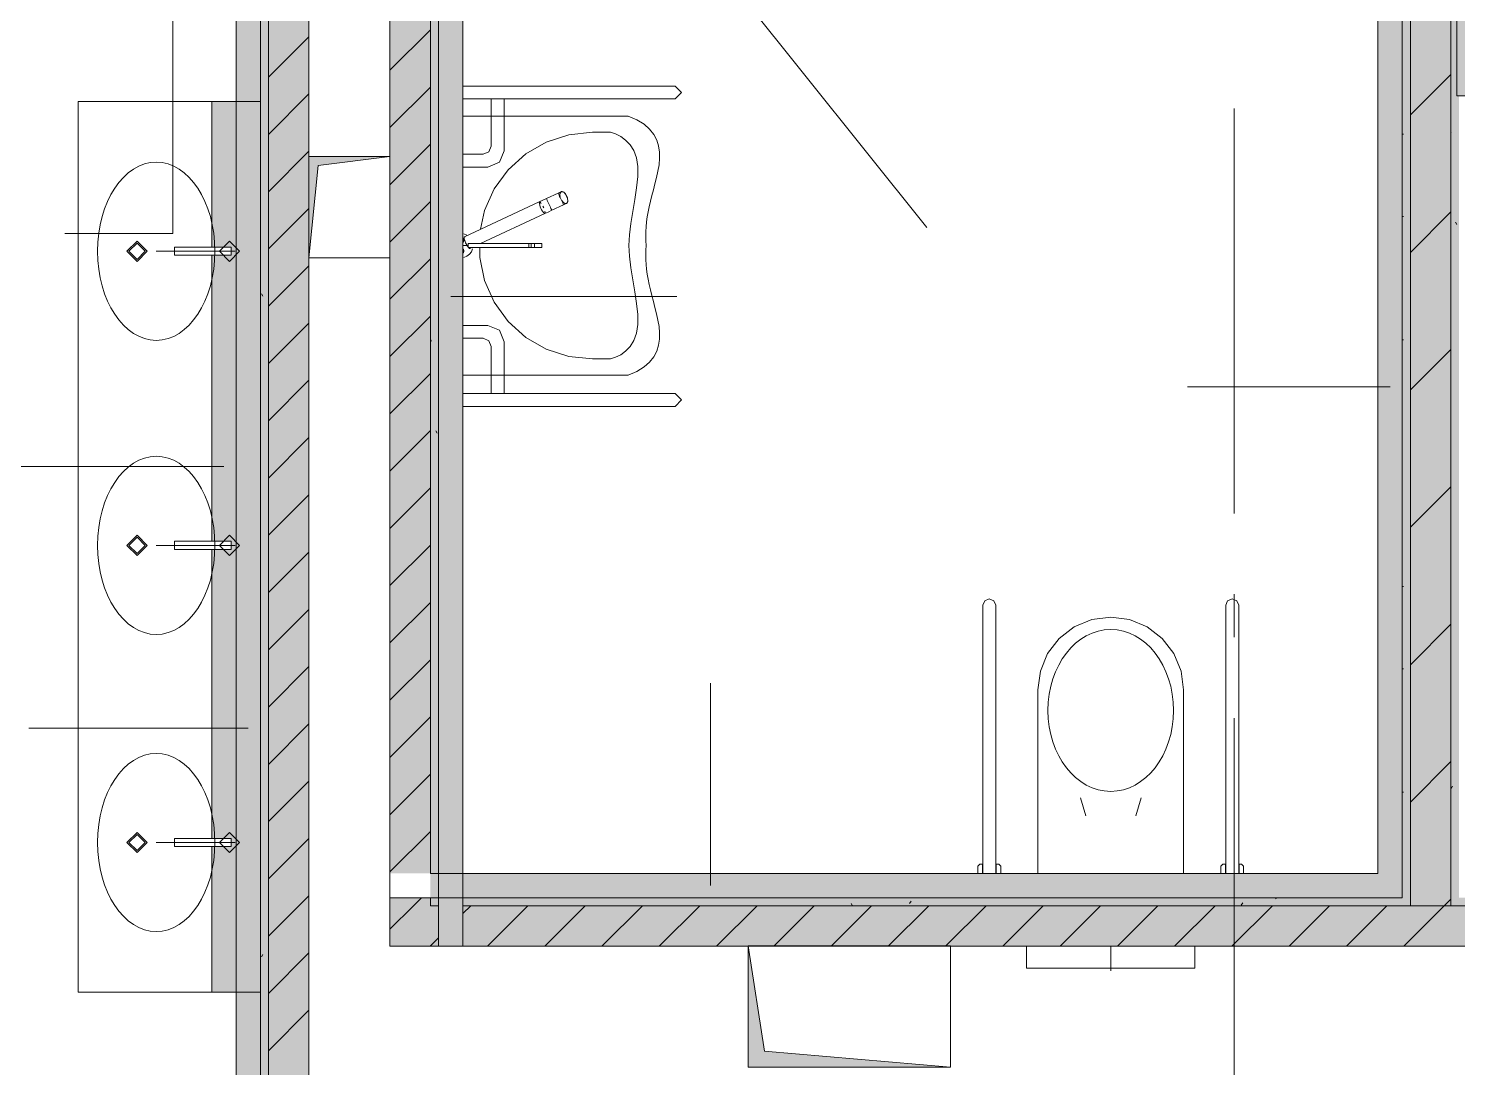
# Model space of a CAD drawing. Header units: millimetres. Extents: x -537608 to 253996, y -217170 to 186033.
# Drawn here: x -358903 to -355375, y -206899 to -204334 of the extents above; entities that cross this region are included whole.
import ezdxf

# ---------------------------------------------------------------- set-up
doc = ezdxf.new("R2010")
doc.units = ezdxf.units.MM
doc.layers.add('PDF _Геометрия', color=7, linetype='Continuous')
doc.layers.add('PDF _Сплошная заливка', color=7, linetype='Continuous', true_color=0xffffff)

msp = doc.modelspace()

# ---------------------------------------------------------------- hatches: boundary and pattern name
at = {"layer": 'PDF _Сплошная заливка', "transparency": 33554559}
for points in [[(-358310.864, -207127.0692), (-358210.8636, -207127.0692), (-358210.8636, -204249.6538), (-358310.864, -204249.6538), (-358310.864, -207027.0688)], [(-357910.8622, -206420.082), (-357890.857, -206420.082), (-357890.857, -204249.6538), (-357910.8622, -204249.6538), (-357910.8622, -205334.3985)], [(-355510.8603, -206480.0805), (-355490.855, -206480.0805), (-355490.855, -204249.6538), (-355510.8603, -204249.6538), (-355510.8603, -205334.3985)], [(-355370.8579, -206480.0805), (-355370.8579, -204499.6549), (-355376.1973, -204499.6549), (-355376.1973, -204249.6538), (-355390.8545, -204249.6538), (-355390.8545, -206480.0805)]]:
    msp.add_hatch(color=256, dxfattribs=at).paths.add_polyline_path(points)
at = {"layer": 'PDF _Сплошная заливка', "true_color": 0xb32d2d, "transparency": 33554559}
h = msp.add_hatch(color=15, dxfattribs=at)
h.paths.add_polyline_path([(-358390.8592, -207007.0678), (-358330.8606, -207007.0678), (-358330.8606, -206713.689), (-358390.8592, -206713.689), (-358390.8592, -206947.065)], flags=0)
h.paths.add_polyline_path([(-358377.1234, -204513.6879), (-358330.8606, -204513.6879), (-358330.8606, -204309.6524), (-358390.8592, -204309.6524), (-358390.8592, -204513.6879)], flags=0)
at = {"layer": 'PDF _Сплошная заливка', "true_color": 0x72dde8, "transparency": 33554559}
msp.add_hatch(color=141, dxfattribs=at).paths.add_polyline_path([(-358403.0622, -206713.689), (-358390.8592, -206713.689), (-358390.8592, -204513.6879), (-358450.8578, -204513.6879), (-358450.8578, -204873.6878), (-358403.0622, -204873.6878), (-358403.0622, -204893.6887), (-358450.8578, -204893.6887), (-358450.8578, -205600.0516), (-358403.0622, -205600.0516), (-358403.0622, -205620.0526), (-358450.8578, -205620.0526), (-358450.8578, -206333.6882), (-358403.0622, -206333.6882), (-358403.0622, -206353.6892), (-358450.8578, -206353.6892), (-358450.8578, -206713.689)])
at = {"layer": 'PDF _Сплошная заливка', "true_color": 0xc25757, "transparency": 33554559}
msp.add_hatch(color=13, dxfattribs=at).paths.add_polyline_path([(-358390.8592, -206713.689), (-358330.8606, -206713.689), (-358330.8606, -204513.6879), (-358390.8592, -204513.6879), (-358390.8592, -205334.3985)])
at = {"layer": 'PDF _Сплошная заливка', "true_color": 0xbce362, "transparency": 33554559}
h = msp.add_hatch(color=63, dxfattribs=at)
h.paths.add_polyline_path([(-357890.857, -206420.082), (-357910.8622, -206420.082), (-357910.8622, -206480.0805), (-357830.8585, -206480.0805)], flags=0)
h.paths.add_polyline_path([(-355570.8588, -206480.0805), (-355570.8588, -206420.082), (-357890.857, -206420.082), (-357830.359, -206480.0805), (-355847.3154, -206480.0805)], flags=0)
at = {"layer": 'PDF _Сплошная заливка', "transparency": 33554559}
h = msp.add_hatch(color=256, dxfattribs=at)
h.paths.add_polyline_path([(-353246.2016, -206500.0815), (-353246.2016, -206480.0805), (-355390.8545, -206480.0805), (-355390.8545, -206500.0815), (-353317.5075, -206500.0815)], flags=0)
h.paths.add_polyline_path([(-355490.855, -206500.0815), (-355490.855, -206480.0805), (-357830.359, -206480.0805), (-357830.359, -206500.0815), (-355847.3154, -206500.0815)], flags=0)
h.paths.add_polyline_path([(-357890.857, -206500.0815), (-357890.857, -206480.0805), (-357910.8622, -206480.0805), (-357910.8622, -206500.0815)], flags=0)
h = msp.add_hatch(color=256, dxfattribs=at)
h.paths.add_polyline_path([(-353317.5075, -206600.0819), (-353226.1964, -206600.0819), (-353226.1964, -206500.0815), (-357830.359, -206500.0815), (-357830.359, -206600.0819), (-354786.2015, -206600.0819)], flags=0)
h.paths.add_polyline_path([(-358010.8627, -206600.0819), (-357890.857, -206600.0819), (-357890.857, -206500.0815), (-358010.8627, -206500.0815)], flags=0)
at = {"layer": 'PDF _Сплошная заливка', "true_color": 0xe2e2e2, "transparency": 33554559}
msp.add_hatch(color=254, dxfattribs=at).paths.add_polyline_path([(-356626.2027, -206898.9636), (-357086.2031, -206858.9661), (-357126.1964, -206598.9666), (-357126.1964, -206898.9636), (-356690.5847, -206898.9636)])

# ---------------------------------------------------------------- linework, layer by layer
at = {"layer": 'PDF _Геометрия', "color": 253, "lineweight": 9, "true_color": 0xaaaaaa}
for p, q in [((-356685.3573, -204825.1257), (-357763.0835, -203477.3287)), ((-357306.6484, -204475.994), (-357830.8585, -204475.994)), ((-357290.8371, -204491.8009), (-357306.6484, -204475.994)), ((-358330.8606, -204513.6879), (-358780.8626, -204513.6879)), ((-358780.8626, -204513.6879), (-358780.8626, -206713.689)), ((-358330.8606, -206713.689), (-358330.8606, -204513.6879)), ((-357830.8585, -204507.6079), (-357306.6484, -204507.6079)), ((-357760.7066, -204624.0742), (-357760.7066, -204507.6079)), ((-357728.8342, -204635.6355), (-357728.8342, -204507.6079)), ((-357306.6484, -204507.6079), (-357290.8371, -204491.8009)), ((-357422.8821, -204549.7499), (-357830.8585, -204549.7499)), ((-357401.0598, -204559.2314), (-357422.8821, -204549.7499)), ((-355926.1997, -205530.9116), (-355926.1997, -204530.9115)), ((-357510.8605, -204589.7518), (-357569.0764, -204595.8705)), ((-357465.8637, -204589.7518), (-357510.8605, -204589.7518)), ((-357453.678, -204593.9845), (-357465.8637, -204589.7518)), ((-357383.4314, -204570.0479), (-357401.0598, -204559.2314)), ((-357369.6266, -204582.0528), (-357383.4314, -204570.0479)), ((-357359.2839, -204595.0739), (-357369.6266, -204582.0528)), ((-357766.5626, -204638.2148), (-357760.7066, -204624.0742)), ((-357624.7432, -204613.9596), (-357675.441, -204643.2268)), ((-357569.0764, -204595.8705), (-357624.7432, -204613.9596)), ((-357441.1048, -204600.3529), (-357453.678, -204593.9845)), ((-357428.8846, -204609.1542), (-357441.1048, -204600.3529)), ((-357417.7925, -204620.6811), (-357428.8846, -204609.1542)), ((-357408.5779, -204635.2394), (-357417.7925, -204620.6811)), ((-357352.0327, -204608.9604), (-357359.2839, -204595.0739)), ((-357347.4856, -204623.5532), (-357352.0327, -204608.9604)), ((-357345.281, -204638.6841), (-357347.4856, -204623.5532)), ((-358010.8627, -204649.6556), (-358210.8636, -204649.6556)), ((-358210.8636, -204649.6556), (-358210.8636, -204899.6524)), ((-358010.8627, -204649.6556), (-358188.3609, -204672.1539)), ((-358010.8627, -204899.6524), (-358010.8627, -204649.6556)), ((-357830.8585, -204644.0708), (-357780.7033, -204644.0708)), ((-357780.7033, -204644.0708), (-357766.5626, -204638.2148)), ((-357768.8276, -204675.6374), (-357740.5463, -204663.921)), ((-357740.5463, -204663.921), (-357728.8342, -204635.6355)), ((-357675.441, -204643.2268), (-357718.9392, -204682.3934)), ((-357401.9985, -204653.1175), (-357408.5779, -204635.2394)), ((-357398.8035, -204674.5997), (-357401.9985, -204653.1175)), ((-357346.4178, -204669.9364), (-357345.0572, -204654.1983)), ((-357345.0572, -204654.1983), (-357345.281, -204638.6841)), ((-358188.3609, -204672.1539), (-358210.8636, -204899.6524)), ((-357830.8585, -204675.6374), (-357768.8276, -204675.6374)), ((-357718.9392, -204682.3934), (-357753.3435, -204729.7498)), ((-357401.7918, -204726.8605), (-357399.0274, -204699.4706)), ((-357399.0274, -204699.4706), (-357398.8035, -204674.5997)), ((-357352.4633, -204701.4427), (-357349.01, -204685.7391)), ((-357349.01, -204685.7391), (-357346.4178, -204669.9364)), ((-357753.3435, -204729.7498), (-357777.1552, -204783.2249)), ((-357406.1494, -204755.8652), (-357401.7918, -204726.8605)), ((-357364.2356, -204746.3965), (-357360.4378, -204731.9286)), ((-357360.4378, -204731.9286), (-357356.3903, -204716.8924)), ((-357356.3903, -204716.8924), (-357352.4633, -204701.4427)), ((-357642.0443, -204761.6437), (-357826.8023, -204847.8006)), ((-357642.0443, -204761.6437), (-357633.5272, -204757.6737)), ((-357633.5272, -204757.6737), (-357642.0443, -204761.6437)), ((-357639.7536, -204762.6469), (-357642.0443, -204761.6437)), ((-357637.3165, -204765.5104), (-357639.7536, -204762.6469)), ((-357633.5272, -204757.6737), (-357624.571, -204753.5012)), ((-357624.571, -204753.5012), (-357633.5272, -204757.6737)), ((-357595.5577, -204739.9677), (-357624.571, -204753.5012)), ((-357624.571, -204753.5012), (-357623.7184, -204755.1676)), ((-357610.9901, -204782.622), (-357581.9769, -204769.0929)), ((-357595.5577, -204739.9677), (-357590.7265, -204737.7158)), ((-357590.7265, -204737.7158), (-357595.5577, -204739.9677)), ((-357594.8946, -204741.7331), (-357595.5577, -204739.9677)), ((-357590.916, -204739.873), (-357591.4327, -204744.1143)), ((-357591.4327, -204744.1143), (-357590.8729, -204748.3772)), ((-357591.4154, -204742.6632), (-357591.1055, -204740.549)), ((-357591.381, -204745.0659), (-357591.4154, -204742.6632)), ((-357591.0193, -204747.6796), (-357591.381, -204745.0659)), ((-357591.1055, -204740.549), (-357590.4681, -204738.7922)), ((-357588.3238, -204736.5962), (-357590.916, -204739.873)), ((-357590.7265, -204737.7158), (-357588.3238, -204736.5962)), ((-357588.3238, -204736.5962), (-357590.7265, -204737.7158)), ((-357590.4681, -204738.7922), (-357589.5295, -204737.4617)), ((-357589.5295, -204737.4617), (-357588.3238, -204736.5962)), ((-357588.3238, -204736.5962), (-357586.877, -204736.2259)), ((-357584.1729, -204736.7038), (-357588.3238, -204736.5962)), ((-357586.877, -204736.2259), (-357585.258, -204736.3637)), ((-357584.9652, -204760.6619), (-357586.6187, -204758.3798)), ((-357585.4302, -204760.0634), (-357582.485, -204763.2842)), ((-357585.258, -204736.3637), (-357583.5098, -204737.0053)), ((-357583.1998, -204762.6168), (-357584.9652, -204760.6619)), ((-357580.599, -204739.0118), (-357584.1729, -204736.7038)), ((-357583.5098, -204737.0053), (-357581.6841, -204738.1291)), ((-357581.3741, -204764.1842), (-357583.1998, -204762.6168)), ((-357581.9769, -204769.0929), (-357582.8983, -204767.4566)), ((-357582.485, -204763.2842), (-357578.9111, -204765.6008)), ((-357577.1457, -204766.8409), (-357581.9769, -204769.0929)), ((-357581.9769, -204769.0929), (-357577.1457, -204766.8409)), ((-357581.6841, -204738.1291), (-357579.867, -204739.6965)), ((-357579.557, -204765.308), (-357581.3741, -204764.1842)), ((-357577.6366, -204742.2456), (-357580.599, -204739.0118)), ((-357579.867, -204739.6965), (-357578.1015, -204741.6513)), ((-357577.8088, -204765.9496), (-357579.557, -204765.308)), ((-357578.9111, -204765.6008), (-357574.743, -204765.717)), ((-357578.1015, -204741.6513), (-357576.4481, -204743.9334)), ((-357576.1812, -204766.0873), (-357577.8088, -204765.9496)), ((-357575.3027, -204745.8539), (-357577.6366, -204742.2456)), ((-357574.743, -204765.717), (-357577.1457, -204766.8409)), ((-357577.1457, -204766.8409), (-357574.743, -204765.717)), ((-357576.4481, -204743.9334), (-357574.9755, -204746.461)), ((-357574.743, -204765.717), (-357576.1812, -204766.0873)), ((-357573.4598, -204749.8024), (-357575.3027, -204745.8539)), ((-357574.9755, -204746.461), (-357573.7182, -204749.1479)), ((-357574.743, -204765.717), (-357572.1508, -204762.4489)), ((-357573.5287, -204764.8516), (-357574.743, -204765.717)), ((-357573.7182, -204749.1479), (-357572.7364, -204751.9037)), ((-357572.59, -204763.521), (-357573.5287, -204764.8516)), ((-357572.1939, -204753.9275), (-357573.4598, -204749.8024)), ((-357572.7364, -204751.9037), (-357572.0475, -204754.6337)), ((-357571.9613, -204761.7642), (-357572.59, -204763.521)), ((-357571.6255, -204758.199), (-357572.1939, -204753.9275)), ((-357572.1508, -204762.4489), (-357571.6255, -204758.199)), ((-357572.0475, -204754.6337), (-357571.6772, -204757.2473)), ((-357571.6513, -204759.6501), (-357571.9613, -204761.7642)), ((-357571.6772, -204757.2473), (-357571.6513, -204759.6501)), ((-357411.1787, -204785.563), (-357406.1494, -204755.8652)), ((-357370.6515, -204773.6485), (-357367.6459, -204760.283)), ((-357367.6459, -204760.283), (-357364.2356, -204746.3965)), ((-357787.119, -204864.753), (-357628.4635, -204790.7689)), ((-357777.1552, -204783.2249), (-357786.964, -204829.3842)), ((-357633.0192, -204772.7572), (-357631.1762, -204776.7014)), ((-357619.9464, -204786.7988), (-357628.4635, -204790.7689)), ((-357628.4635, -204790.7689), (-357619.9464, -204786.7988)), ((-357628.4635, -204790.7689), (-357627.7573, -204788.3876)), ((-357627.7573, -204788.3876), (-357628.3774, -204784.7018)), ((-357610.9901, -204782.622), (-357619.9464, -204786.7988)), ((-357619.9464, -204786.7988), (-357610.9901, -204782.622)), ((-357611.7221, -204780.9083), (-357610.9901, -204782.622)), ((-357415.9324, -204815.0499), (-357411.1787, -204785.563)), ((-357377.0328, -204811.2951), (-357375.3535, -204799.0922)), ((-357375.3535, -204799.0922), (-357373.2264, -204786.5662)), ((-357373.2264, -204786.5662), (-357370.6515, -204773.6485)), ((-357828.094, -204840.7734), (-357820.8601, -204843.7703)), ((-357419.4719, -204843.4172), (-357415.9324, -204815.0499)), ((-357379.1255, -204846.6208), (-357378.9274, -204834.9948)), ((-357378.9274, -204834.9948), (-357378.2298, -204823.2397)), ((-357378.2298, -204823.2397), (-357377.0328, -204811.2951)), ((-358635.366, -204858.6859), (-358660.3661, -204883.686)), ((-358635.366, -204863.6851), (-358655.3626, -204883.686)), ((-358610.3658, -204883.686), (-358635.366, -204858.6859)), ((-358615.3607, -204883.686), (-358635.366, -204863.6851)), ((-358403.0622, -204873.6878), (-358543.0645, -204873.6878)), ((-358543.0645, -204873.6878), (-358543.0645, -204893.6887)), ((-358407.0925, -204858.6859), (-358432.0926, -204883.686)), ((-358382.0924, -204883.686), (-358407.0925, -204858.6859)), ((-358403.0622, -204893.6887), (-358403.0622, -204873.6878)), ((-357830.8585, -204869.7522), (-357817.9924, -204869.7522)), ((-357829.3686, -204852.9117), (-357830.5571, -204851.3616)), ((-357830.5571, -204861.967), (-357829.3686, -204860.4126)), ((-357828.6194, -204854.7202), (-357829.3686, -204852.9117)), ((-357829.3686, -204860.4126), (-357828.6194, -204858.6042)), ((-357828.3611, -204856.6622), (-357828.6194, -204854.7202)), ((-357828.6194, -204858.6042), (-357828.3611, -204856.6622)), ((-357827.5343, -204849.3378), (-357827.2932, -204848.3303)), ((-357827.5171, -204850.7846), (-357827.5343, -204849.3378)), ((-357827.2415, -204852.6319), (-357827.5171, -204850.7846)), ((-357827.2932, -204848.3303), (-357826.8023, -204847.8006)), ((-357826.7248, -204854.8064), (-357827.2415, -204852.6319)), ((-357826.8023, -204847.8006), (-357826.0875, -204847.7662)), ((-357825.9755, -204857.2392), (-357826.7248, -204854.8064)), ((-357826.0875, -204847.7662), (-357825.1661, -204848.2312)), ((-357825.0282, -204859.8486), (-357825.9755, -204857.2392)), ((-357823.9087, -204862.5398), (-357825.0282, -204859.8486)), ((-357822.6514, -204865.2266), (-357823.9087, -204862.5398)), ((-357821.308, -204867.8188), (-357822.6514, -204865.2266)), ((-357819.9215, -204870.2215), (-357821.308, -204867.8188)), ((-357818.5349, -204872.3572), (-357819.9215, -204870.2215)), ((-357817.9924, -204864.753), (-357668.0348, -204864.753)), ((-357817.9924, -204874.7513), (-357817.9924, -204864.753)), ((-357668.0348, -204874.7513), (-357817.9924, -204874.7513)), ((-357815.9686, -204875.5479), (-357817.2088, -204874.1528)), ((-357814.8663, -204876.4952), (-357815.9686, -204875.5479)), ((-357813.2215, -204876.9258), (-357808.5625, -204874.7513)), ((-357812.4981, -204875.3886), (-357812.7392, -204876.3962)), ((-357789.3237, -204874.7513), (-357789.3237, -204899.0194)), ((-357668.0348, -204864.753), (-357668.0348, -204874.7513)), ((-357662.1271, -204864.753), (-357668.0348, -204864.753)), ((-357668.0348, -204864.753), (-357665.5891, -204864.753)), ((-357668.0348, -204874.7513), (-357662.1271, -204874.7513)), ((-357665.5891, -204874.7513), (-357668.0348, -204874.7513)), ((-357665.5891, -204864.753), (-357663.5911, -204864.753)), ((-357663.5911, -204874.7513), (-357665.5891, -204874.7513)), ((-357663.5911, -204864.753), (-357662.1271, -204864.753)), ((-357662.1271, -204874.7513), (-357663.5911, -204874.7513)), ((-357662.1271, -204874.7513), (-357662.1271, -204864.753)), ((-357662.1271, -204864.753), (-357654.0837, -204864.753)), ((-357654.0837, -204874.7513), (-357662.1271, -204874.7513)), ((-357654.0837, -204864.753), (-357636.0074, -204864.753)), ((-357654.0837, -204874.7513), (-357654.0837, -204864.753)), ((-357636.0074, -204874.7513), (-357654.0837, -204874.7513)), ((-357636.0074, -204864.753), (-357636.0074, -204874.7513)), ((-357420.8583, -204869.7522), (-357419.4719, -204843.4172)), ((-357419.4719, -204896.0871), (-357420.8583, -204869.7522)), ((-357378.7896, -204858.1864), (-357379.1255, -204846.6208)), ((-357377.9112, -204869.7522), (-357378.7896, -204858.1864)), ((-357378.7896, -204881.3178), (-357377.9112, -204869.7522)), ((-358660.3661, -204883.686), (-358635.366, -204908.6862)), ((-358655.3626, -204883.686), (-358635.366, -204903.687)), ((-358635.366, -204903.687), (-358615.3607, -204883.686)), ((-358635.366, -204908.6862), (-358610.3658, -204883.686)), ((-358393.0638, -204883.686), (-358588.0698, -204883.686)), ((-358543.0645, -204893.6887), (-358403.0622, -204893.6887)), ((-358432.0926, -204883.686), (-358407.0925, -204908.6862)), ((-358407.0925, -204908.6862), (-358382.0924, -204883.686)), ((-358210.8636, -204899.6524), (-358010.8627, -204899.6524)), ((-357829.3686, -204879.0917), (-357830.5571, -204877.5372)), ((-357830.5571, -204888.1427), (-357829.3686, -204886.5882)), ((-357828.6194, -204880.9002), (-357829.3686, -204879.0917)), ((-357829.3686, -204886.5882), (-357828.6194, -204884.7797)), ((-357828.3611, -204882.8378), (-357828.6194, -204880.9002)), ((-357828.6194, -204884.7797), (-357828.3611, -204882.8378)), ((-357820.8601, -204895.734), (-357828.094, -204898.7309)), ((-357814.6424, -204890.9631), (-357820.8601, -204895.734)), ((-357813.9449, -204876.9603), (-357814.8663, -204876.4952)), ((-357809.8801, -204884.7496), (-357814.6424, -204890.9631)), ((-357813.2215, -204876.9258), (-357813.9449, -204876.9603)), ((-357812.7392, -204876.3962), (-357813.2215, -204876.9258)), ((-357806.8831, -204877.5157), (-357809.8801, -204884.7496)), ((-357789.3237, -204899.0194), (-357777.1552, -204956.2751)), ((-357415.9324, -204924.4501), (-357419.4719, -204896.0871)), ((-357379.1255, -204892.8835), (-357378.7896, -204881.3178)), ((-357378.9274, -204904.5094), (-357379.1255, -204892.8835)), ((-357378.2298, -204916.2602), (-357378.9274, -204904.5094)), ((-357411.1787, -204953.9413), (-357415.9324, -204924.4501)), ((-357377.0328, -204928.2092), (-357378.2298, -204916.2602)), ((-357375.3535, -204940.4121), (-357377.0328, -204928.2092)), ((-357373.2264, -204952.938), (-357375.3535, -204940.4121)), ((-357777.1552, -204956.2751), (-357753.3435, -205009.7502)), ((-357406.1494, -204983.6392), (-357411.1787, -204953.9413)), ((-357370.6515, -204965.8514), (-357373.2264, -204952.938)), ((-357367.6459, -204979.2212), (-357370.6515, -204965.8514)), ((-357364.2356, -204993.1078), (-357367.6459, -204979.2212)), ((-357753.3435, -205009.7502), (-357718.9392, -205057.1065)), ((-357401.7918, -205012.6394), (-357406.1494, -204983.6392)), ((-357399.0274, -205040.0336), (-357401.7918, -205012.6394)), ((-357360.4378, -205007.5757), (-357364.2356, -204993.1078)), ((-357356.3903, -205022.6076), (-357360.4378, -205007.5757)), ((-357398.8035, -205064.9046), (-357399.0274, -205040.0336)), ((-357352.4633, -205038.0572), (-357356.3903, -205022.6076)), ((-357349.01, -205053.7652), (-357352.4633, -205038.0572)), ((-357830.8585, -205067.1178), (-357768.8276, -205067.1178)), ((-357768.8276, -205067.1178), (-357740.5463, -205078.8299)), ((-357740.5463, -205078.8299), (-357728.8342, -205107.1154)), ((-357718.9392, -205057.1065), (-357675.441, -205096.2774)), ((-357408.5779, -205104.2649), (-357401.9985, -205086.3867)), ((-357401.9985, -205086.3867), (-357398.8035, -205064.9046)), ((-357346.4178, -205069.5636), (-357349.01, -205053.7652)), ((-357345.0572, -205085.306), (-357346.4178, -205069.5636)), ((-357345.281, -205100.8201), (-357345.0572, -205085.306)), ((-357830.8585, -205098.6801), (-357780.7033, -205098.6801)), ((-357780.7033, -205098.6801), (-357766.5626, -205104.5362)), ((-357766.5626, -205104.5362), (-357760.7066, -205118.6768)), ((-357760.7066, -205118.6768), (-357760.7066, -205235.143)), ((-357728.8342, -205107.1154), (-357728.8342, -205235.143)), ((-357675.441, -205096.2774), (-357624.7432, -205125.5447)), ((-357428.8846, -205130.3501), (-357417.7925, -205118.8188)), ((-357417.7925, -205118.8188), (-357408.5779, -205104.2649)), ((-357352.0327, -205130.5396), (-357347.4856, -205115.9511)), ((-357347.4856, -205115.9511), (-357345.281, -205100.8201)), ((-357624.7432, -205125.5447), (-357569.0764, -205143.6338)), ((-357569.0764, -205143.6338), (-357510.8605, -205149.7525)), ((-357510.8605, -205149.7525), (-357465.8637, -205149.7525)), ((-357465.8637, -205149.7525), (-357453.678, -205145.5198)), ((-357453.678, -205145.5198), (-357441.1048, -205139.1514)), ((-357441.1048, -205139.1514), (-357428.8846, -205130.3501)), ((-357383.4314, -205169.4521), (-357369.6266, -205157.4515)), ((-357369.6266, -205157.4515), (-357359.2839, -205144.4261)), ((-357359.2839, -205144.4261), (-357352.0327, -205130.5396)), ((-357830.8585, -205189.7501), (-357422.8821, -205189.7501)), ((-357422.8821, -205189.7501), (-357401.0598, -205180.2728)), ((-357401.0598, -205180.2728), (-357383.4314, -205169.4521)), ((-357306.6484, -205235.143), (-357830.8585, -205235.143)), ((-357290.8371, -205250.95), (-357306.6484, -205235.143)), ((-357306.6484, -205266.757), (-357290.8371, -205250.95)), ((-357830.8585, -205266.757), (-357306.6484, -205266.757)), ((-358635.366, -205585.0541), (-358660.3661, -205610.0542)), ((-358660.3661, -205610.0542), (-358635.366, -205635.0543)), ((-358635.366, -205590.0533), (-358655.3626, -205610.0542)), ((-358655.3626, -205610.0542), (-358635.366, -205630.0552)), ((-358610.3658, -205610.0542), (-358635.366, -205585.0541)), ((-358615.3607, -205610.0542), (-358635.366, -205590.0533)), ((-358635.366, -205630.0552), (-358615.3607, -205610.0542)), ((-358635.366, -205635.0543), (-358610.3658, -205610.0542)), ((-358393.0638, -205610.0542), (-358588.0698, -205610.0542)), ((-358403.0622, -205600.0516), (-358543.0645, -205600.0516)), ((-358543.0645, -205600.0516), (-358543.0645, -205620.0526)), ((-358407.0925, -205585.0541), (-358432.0926, -205610.0542)), ((-358432.0926, -205610.0542), (-358407.0925, -205635.0543)), ((-358382.0924, -205610.0542), (-358407.0925, -205585.0541)), ((-358407.0925, -205635.0543), (-358382.0924, -205610.0542)), ((-358403.0622, -205620.0526), (-358403.0622, -205600.0516)), ((-358543.0645, -205620.0526), (-358403.0622, -205620.0526)), ((-356546.776, -205757.9321), (-356542.0912, -205746.6162)), ((-356546.776, -206420.082), (-356546.776, -205757.9321)), ((-356542.0912, -205746.6162), (-356530.7752, -205741.9314)), ((-356530.7752, -205741.9314), (-356519.4593, -205746.6162)), ((-356519.4593, -205746.6162), (-356514.7745, -205757.9321)), ((-356514.7745, -205757.9321), (-356514.7745, -206420.082)), ((-355942.0627, -205746.7669), (-355946.7475, -205758.0828)), ((-355946.7475, -205758.0828), (-355946.7475, -206420.082)), ((-355930.7467, -205742.082), (-355942.0627, -205746.7669)), ((-355919.4394, -205746.7669), (-355930.7467, -205742.082)), ((-355926.1997, -205836.7432), (-355926.1997, -205730.9125)), ((-355914.7546, -205758.0828), (-355919.4394, -205746.7669)), ((-355914.7546, -206420.082), (-355914.7546, -205758.0828)), ((-356277.3896, -205793.1372), (-356320.8018, -205811.1187)), ((-356230.8083, -205787.0056), (-356277.3896, -205793.1372)), ((-356184.2184, -205793.1372), (-356230.8083, -205787.0056)), ((-356140.8062, -205811.1187), (-356184.2184, -205793.1372)), ((-356320.8018, -205811.1187), (-356358.0824, -205839.7228)), ((-356103.5256, -205839.7228), (-356140.8062, -205811.1187)), ((-356358.0824, -205839.7228), (-356386.6909, -205877.0034)), ((-356074.9172, -205877.0034), (-356103.5256, -205839.7228)), ((-356386.6909, -205877.0034), (-356404.6724, -205920.4156)), ((-356056.9357, -205920.4156), (-356074.9172, -205877.0034)), ((-356404.6724, -205920.4156), (-356410.804, -205967.0055)), ((-356050.804, -205967.0055), (-356056.9357, -205920.4156)), ((-356410.804, -205967.0055), (-356410.804, -206420.082)), ((-356050.804, -206420.082), (-356050.804, -205967.0055)), ((-355926.1997, -207036.7441), (-355926.1997, -206036.7441)), ((-356305.8, -206233.8083), (-356292.5464, -206277.8577)), ((-356169.0616, -206277.8577), (-356155.808, -206233.8083)), ((-358635.366, -206318.6864), (-358660.3661, -206343.6865)), ((-358610.3658, -206343.6865), (-358635.366, -206318.6864)), ((-358407.0925, -206318.6864), (-358432.0926, -206343.6865)), ((-358382.0924, -206343.6865), (-358407.0925, -206318.6864)), ((-358660.3661, -206343.6865), (-358635.366, -206368.6866)), ((-358635.366, -206323.6899), (-358655.3626, -206343.6865)), ((-358655.3626, -206343.6865), (-358635.366, -206363.6874)), ((-358615.3607, -206343.6865), (-358635.366, -206323.6899)), ((-358635.366, -206363.6874), (-358615.3607, -206343.6865)), ((-358635.366, -206368.6866), (-358610.3658, -206343.6865)), ((-358393.0638, -206343.6865), (-358588.0698, -206343.6865)), ((-358403.0622, -206333.6882), (-358543.0645, -206333.6882)), ((-358543.0645, -206333.6882), (-358543.0645, -206353.6892)), ((-358543.0645, -206353.6892), (-358403.0622, -206353.6892)), ((-358432.0926, -206343.6865), (-358407.0925, -206368.6866)), ((-358407.0925, -206368.6866), (-358382.0924, -206343.6865)), ((-358403.0622, -206353.6892), (-358403.0622, -206333.6882)), ((-356558.9789, -206401.9325), (-356553.9755, -206396.9334)), ((-356558.9789, -206420.082), (-356558.9789, -206401.9325)), ((-356553.9755, -206396.9334), (-356547.7749, -206396.9334)), ((-356547.7749, -206396.9334), (-356547.7749, -206420.082)), ((-356513.7754, -206420.082), (-356513.7754, -206396.9334)), ((-356513.7754, -206396.9334), (-356507.575, -206396.9334)), ((-356507.575, -206396.9334), (-356502.5801, -206401.9325)), ((-356502.5801, -206401.9325), (-356502.5801, -206420.082)), ((-355953.947, -206397.0798), (-355958.9505, -206402.079)), ((-355958.9505, -206402.079), (-355958.9505, -206420.082)), ((-355947.7464, -206397.0798), (-355953.947, -206397.0798)), ((-355947.7464, -206420.082), (-355947.7464, -206397.0798)), ((-355907.5465, -206397.0798), (-355913.7469, -206397.0798)), ((-355913.7469, -206397.0798), (-355913.7469, -206420.082)), ((-355902.5516, -206402.079), (-355907.5465, -206397.0798)), ((-355902.5516, -206420.082), (-355902.5516, -206402.079)), ((-357126.1964, -206598.9666), (-357126.1964, -206898.9636)), ((-356626.2027, -206598.9666), (-357126.1964, -206598.9666)), ((-357126.1964, -206598.9666), (-357086.2031, -206858.9661)), ((-356626.2027, -206898.9636), (-356626.2027, -206598.9666)), ((-356438.801, -206600.0819), (-356438.801, -206654.0823)), ((-356230.8083, -206600.0819), (-356230.8083, -206660.3819)), ((-356022.8071, -206654.0823), (-356022.8071, -206600.0819)), ((-356438.801, -206654.0823), (-356022.8071, -206654.0823)), ((-358780.8626, -206713.689), (-358330.8606, -206713.689)), ((-357086.2031, -206858.9661), (-356626.2027, -206898.9636)), ((-357126.1964, -206898.9636), (-356626.2027, -206898.9636))]:
    msp.add_line(p, q, dxfattribs=at)
at = {"layer": 'PDF _Геометрия', "lineweight": 9}
for p, q in [((-355376.1973, -203999.6527), (-355376.1973, -204499.6549)), ((-358330.8606, -204249.6538), (-358330.8606, -204513.6879)), ((-358310.864, -204249.6538), (-358310.864, -207027.0688)), ((-358210.8636, -204649.6556), (-358210.8636, -204249.6538)), ((-358010.8627, -204249.6538), (-358010.8627, -206420.082)), ((-357910.8622, -204249.6538), (-357910.8622, -206420.082)), ((-355490.855, -204249.6538), (-355490.855, -206480.0805)), ((-355390.8545, -204249.6538), (-355390.8545, -206480.0805)), ((-358547.2154, -204279.6531), (-358547.2154, -204839.9036)), ((-358390.8592, -204309.6524), (-358390.8592, -204513.6879)), ((-358330.8606, -204513.6879), (-358330.8606, -204309.6524)), ((-357890.857, -204309.6524), (-357890.857, -206310.0573)), ((-357890.857, -206310.0573), (-357890.857, -204309.6524)), ((-357830.8585, -206480.0805), (-357830.8585, -204309.6524)), ((-355570.8588, -204309.6524), (-355570.8588, -206420.082)), ((-355510.8603, -204309.6524), (-355510.8603, -206480.0805)), ((-355510.8603, -206480.0805), (-355510.8603, -204309.6524)), ((-358010.8627, -204436.6767), (-357910.8622, -204336.6762)), ((-358310.864, -204453.8314), (-358210.8636, -204353.831)), ((-355490.855, -204547.1146), (-355390.8545, -204447.1142)), ((-358010.8627, -204578.0956), (-357910.8622, -204478.0952)), ((-358310.864, -204595.2548), (-358210.8636, -204495.2543)), ((-355376.1973, -204499.6549), (-354876.195, -204499.6549)), ((-358010.8627, -204719.519), (-357910.8622, -204619.5185)), ((-358310.864, -204736.678), (-358210.8636, -204636.6776)), ((-358010.8627, -204860.938), (-357910.8622, -204760.9418)), ((-358310.864, -204878.097), (-358210.8636, -204778.0965)), ((-355490.855, -204886.5237), (-355390.8545, -204786.5232)), ((-358547.2154, -204839.9036), (-358813.9148, -204839.9036)), ((-358210.8636, -207027.0688), (-358210.8636, -204899.6524)), ((-358010.8627, -205002.3612), (-357910.8622, -204902.3608)), ((-358310.864, -205019.5203), (-358210.8636, -204919.5198)), ((-357860.862, -204995.4718), (-357302.7387, -204995.4718)), ((-358010.8627, -205143.7845), (-357910.8622, -205043.7841)), ((-358310.864, -205160.9393), (-358210.8636, -205060.9389)), ((-355490.855, -205225.937), (-355390.8545, -205125.9365)), ((-358010.8627, -205285.2035), (-357910.8622, -205185.2031)), ((-358310.864, -205302.3626), (-358210.8636, -205202.3621)), ((-355540.8552, -205218.3973), (-356040.8574, -205218.3973)), ((-358010.8627, -205426.6268), (-357910.8622, -205326.6264)), ((-358310.864, -205443.7815), (-358210.8636, -205343.7811)), ((-358420.8628, -205415.0353), (-359252.9884, -205415.0353)), ((-358010.8627, -205568.0458), (-357910.8622, -205468.0454)), ((-355490.855, -205565.346), (-355390.8545, -205465.3455)), ((-358310.864, -205585.2048), (-358210.8636, -205485.2044)), ((-358010.8627, -205709.4691), (-357910.8622, -205609.4686)), ((-358310.864, -205726.6238), (-358210.8636, -205626.6277)), ((-358010.8627, -205850.888), (-357910.8622, -205750.8919)), ((-358310.864, -205868.0471), (-358210.8636, -205768.0467)), ((-355490.855, -205904.7593), (-355390.8545, -205804.7589)), ((-358010.8627, -205992.3114), (-357910.8622, -205892.311)), ((-358310.864, -206009.4704), (-358210.8636, -205909.47)), ((-357219.3849, -206450.0812), (-357219.3849, -205950.079)), ((-358010.8627, -206133.7347), (-357910.8622, -206033.7342)), ((-358360.8556, -206061.3652), (-358902.5046, -206061.3652)), ((-358310.864, -206150.8894), (-358210.8636, -206050.8889)), ((-355490.855, -206244.1683), (-355390.8545, -206144.1679)), ((-358010.8627, -206275.1536), (-357910.8622, -206175.1532)), ((-358310.864, -206292.3127), (-358210.8636, -206192.3123)), ((-358010.8627, -206416.5769), (-357910.8622, -206316.5765)), ((-357890.857, -206310.0573), (-357890.857, -206420.082)), ((-357890.857, -206420.082), (-357890.857, -206310.0573)), ((-358310.864, -206433.7317), (-358210.8636, -206333.7313)), ((-358010.8627, -206420.082), (-358010.8627, -206480.0805)), ((-357910.8622, -206420.082), (-357890.857, -206420.082)), ((-357890.857, -206420.082), (-357890.857, -206480.0805)), ((-355570.8588, -206420.082), (-357890.857, -206420.082)), ((-358310.864, -206575.155), (-358210.8636, -206475.1545)), ((-358010.8627, -206480.0805), (-358010.8627, -206500.0815)), ((-357910.8622, -206480.0805), (-358010.8627, -206480.0805)), ((-358010.8627, -206480.0805), (-358010.8627, -206500.0815)), ((-357952.9396, -206500.0815), (-357932.9429, -206480.0805)), ((-357910.8622, -206500.0815), (-357910.8622, -206480.0805)), ((-357910.8622, -206480.0805), (-357890.857, -206480.0805)), ((-357890.857, -206480.0805), (-357890.857, -206500.0815)), ((-357890.857, -206480.0805), (-357830.8585, -206480.0805)), ((-357830.359, -206480.0805), (-357830.8585, -206480.0805)), ((-357830.8585, -206480.0805), (-357830.359, -206480.0805)), ((-357830.8585, -206500.0815), (-357830.8585, -206480.0805)), ((-357810.3624, -206480.0805), (-357830.359, -206480.0805)), ((-357830.359, -206480.0805), (-355570.8588, -206480.0805)), ((-355570.8588, -206480.0805), (-357810.3624, -206480.0805)), ((-355510.8603, -206480.0805), (-355570.8588, -206480.0805)), ((-355570.8588, -206480.0805), (-355510.8603, -206480.0805)), ((-355490.855, -206480.0805), (-355490.855, -206500.0815)), ((-355490.855, -206500.0815), (-355490.855, -206480.0805)), ((-355407.3548, -206500.0815), (-355390.8545, -206483.5812)), ((-355390.8545, -206480.0805), (-355390.8545, -206500.0815)), ((-355390.8545, -206500.0815), (-355390.8545, -206480.0805)), ((-358010.8627, -206557.9959), (-357952.9396, -206500.0815)), ((-358010.8627, -206500.0815), (-358010.8627, -206600.0819)), ((-357890.857, -206500.0815), (-357910.8622, -206500.0815)), ((-357890.857, -206500.0815), (-357890.857, -206600.0819)), ((-357830.8585, -206519.4193), (-357811.5249, -206500.0815)), ((-357830.359, -206500.0815), (-357830.8585, -206500.0815)), ((-357830.8585, -206600.0819), (-357830.8585, -206500.0815)), ((-357810.3624, -206500.0815), (-357830.359, -206500.0815)), ((-355490.855, -206500.0815), (-357810.3624, -206500.0815)), ((-357770.1021, -206600.0819), (-357670.1016, -206500.0815)), ((-357628.6788, -206600.0819), (-357528.6784, -206500.0815)), ((-357487.2555, -206600.0819), (-357387.255, -206500.0815)), ((-357345.8408, -206600.0819), (-357245.8404, -206500.0815)), ((-357204.4175, -206600.0819), (-357104.4171, -206500.0815)), ((-357062.9943, -206600.0819), (-356962.9938, -206500.0815)), ((-356921.5709, -206600.0819), (-356821.5705, -206500.0815)), ((-356780.1476, -206600.0819), (-356680.1472, -206500.0815)), ((-356638.733, -206600.0819), (-356538.7325, -206500.0815)), ((-356497.3097, -206600.0819), (-356397.3093, -206500.0815)), ((-356355.8864, -206600.0819), (-356255.8859, -206500.0815)), ((-356214.4631, -206600.0819), (-356114.4626, -206500.0815)), ((-356073.0398, -206600.0819), (-355973.048, -206500.0815)), ((-355931.6251, -206600.0819), (-355831.6247, -206500.0815)), ((-355790.2018, -206600.0819), (-355690.2014, -206500.0815)), ((-355648.7785, -206600.0819), (-355548.7781, -206500.0815)), ((-355507.3552, -206600.0819), (-355407.3548, -206500.0815)), ((-355490.855, -206500.0815), (-355390.8545, -206500.0815)), ((-355390.8545, -206500.0815), (-355490.855, -206500.0815)), ((-353246.2016, -206500.0815), (-355390.8545, -206500.0815)), ((-358010.8627, -206600.0819), (-357890.857, -206600.0819)), ((-357911.5254, -206600.0819), (-357890.857, -206579.4179)), ((-357890.857, -206600.0819), (-357830.8585, -206600.0819)), ((-357830.8585, -206600.0819), (-353246.2016, -206600.0819)), ((-358310.864, -206716.5739), (-358210.8636, -206616.5778)), ((-358390.8592, -206713.689), (-358390.8592, -206947.065)), ((-358330.8606, -206713.689), (-358330.8606, -207007.0678)), ((-358330.8606, -207007.0678), (-358330.8606, -206713.689)), ((-358310.864, -206857.9972), (-358210.8636, -206757.9968))]:
    msp.add_line(p, q, dxfattribs=at)
at = {"layer": 'PDF _Геометрия', "color": 250, "lineweight": 9, "true_color": 0x333333}
for p, q in [((-358390.8592, -204513.6879), (-358450.8578, -204513.6879)), ((-358450.8578, -204513.6879), (-358450.8578, -204873.6878)), ((-358390.8592, -204513.6879), (-358390.8592, -206713.689)), ((-358390.8592, -206713.689), (-358390.8592, -204513.6879)), ((-358330.8606, -206713.689), (-358330.8606, -204513.6879)), ((-358330.8606, -204513.6879), (-358330.8606, -206713.689)), ((-358450.8578, -204893.6887), (-358450.8578, -205600.0516)), ((-358450.8578, -205620.0526), (-358450.8578, -206333.6882)), ((-358450.8578, -206353.6892), (-358450.8578, -206713.689)), ((-358450.8578, -206713.689), (-358390.8592, -206713.689))]:
    msp.add_line(p, q, dxfattribs=at)
at = {"layer": 'PDF _Геометрия', "color": 8, "lineweight": 9, "true_color": 0x787878}
for p, q in [((-355389.9503, -204590.6474), (-355390.8545, -204589.0714)), ((-355510.8603, -204594.2945), (-355507.8978, -204594.2945)), ((-357890.857, -204648.8375), (-357891.2273, -204649.4747)), ((-355510.8603, -204797.4947), (-355507.8978, -204797.4947)), ((-355376.3351, -204817.4267), (-355379.685, -204811.6181)), ((-358324.4277, -204994.3781), (-358327.7776, -204988.5737)), ((-357908.0634, -205105.9442), (-357910.8622, -205101.1001)), ((-355510.8603, -205102.2971), (-355507.8978, -205102.2971)), ((-357894.4481, -205332.7192), (-357897.8068, -205326.9148)), ((-358310.864, -205579.4995), (-358311.2343, -205580.154)), ((-355510.8603, -205711.8977), (-355507.8978, -205711.8977)), ((-355510.8603, -205915.0978), (-355507.8978, -205915.0978)), ((-355387.0137, -206204.8553), (-355390.3637, -206210.6597)), ((-355510.8603, -206219.8959), (-355507.8978, -206219.8959)), ((-356868.5221, -206500.0815), (-356871.8377, -206494.3374)), ((-356724.0933, -206488.7483), (-356727.4519, -206494.557)), ((-355904.9802, -206492.3954), (-355908.3301, -206498.204)), ((-355822.5909, -206482.8836), (-355824.2099, -206480.0805)), ((-358325.1424, -206620.2422), (-358328.501, -206626.0508))]:
    msp.add_line(p, q, dxfattribs=at)
at = {"layer": 'PDF _Геометрия', "color": 253, "lineweight": 9, "true_color": 0xaaaaaa}
for centre, radius, start, end in [((-357603.9559, -204761.6123), 38.0884, 180.0471506, 229.9511654), ((-356882.2366, -204425.2713), 811.5583, 203.9849939, 205.990047), ((-358067.3593, -204977.7281), 528.1255, 23.462379, 26.5420187)]:
    msp.add_arc(centre, radius, start, end, dxfattribs=at)
for centre, major_axis, ratio, start_param, end_param in [((-358588.0656, -204883.6882), (0, 220.0047), 0.659091743, 3.141563096, 9.424748403), ((-358588.0664, -205610.0521), (0.0029, 219.9952), 0.659083218, 3.141588942, 9.424774249), ((-356230.8041, -206017.5814), (0.0157, 199.9983), 0.775003866, 0.000128254, 6.283313561), ((-358588.0656, -206343.6886), (0, 220.0043), 0.659091813, 3.141563104, 9.424748411)]:
    msp.add_ellipse(centre, major_axis=major_axis, ratio=ratio, start_param=start_param, end_param=end_param, dxfattribs=at)
at = {"layer": 'PDF _Сплошная заливка', "lineweight": 35, "transparency": 33554559}
for points in [[(-355376.1973, -204499.6549), (-354876.195, -204499.6549), (-355376.1973, -203999.6527), (-354876.195, -203999.6527)], [(-358310.864, -207027.0688), (-358310.864, -204249.6538), (-358330.8606, -207027.0688), (-358330.8606, -204249.6538)], [(-357910.8622, -206420.082), (-357910.8622, -204249.6538), (-358010.8627, -206420.082), (-358010.8627, -204249.6538)], [(-355390.8545, -206500.0815), (-355390.8545, -204249.6538), (-355490.855, -206500.0815), (-355490.855, -204249.6538)], [(-357910.8622, -206500.0815), (-357910.8622, -206480.0805), (-358010.8627, -206500.0815), (-358010.8627, -206480.0805)]]:
    msp.add_solid(points, dxfattribs=at)
at = {"layer": 'PDF _Сплошная заливка', "color": 15, "lineweight": 35, "true_color": 0xb32d2d, "transparency": 33554559}
msp.add_solid([(-357830.8585, -206600.0819), (-357830.8585, -204309.6524), (-357890.857, -206600.0819), (-357890.857, -204309.6524)], dxfattribs=at)
at = {"layer": 'PDF _Сплошная заливка', "color": 63, "lineweight": 35, "true_color": 0xbce362, "transparency": 33554559}
msp.add_solid([(-355510.8603, -206480.0805), (-355510.8603, -204309.6524), (-355570.8588, -206480.0805), (-355570.8588, -204309.6524)], dxfattribs=at)
at = {"layer": 'PDF _Сплошная заливка', "color": 254, "lineweight": 35, "true_color": 0xe2e2e2, "transparency": 33554559}
msp.add_solid([(-358210.8636, -204899.6524), (-358188.3609, -204672.1539), (-358210.8636, -204649.6556), (-358010.8627, -204649.6556)], dxfattribs=at)

doc.saveas('drawing.dxf')
